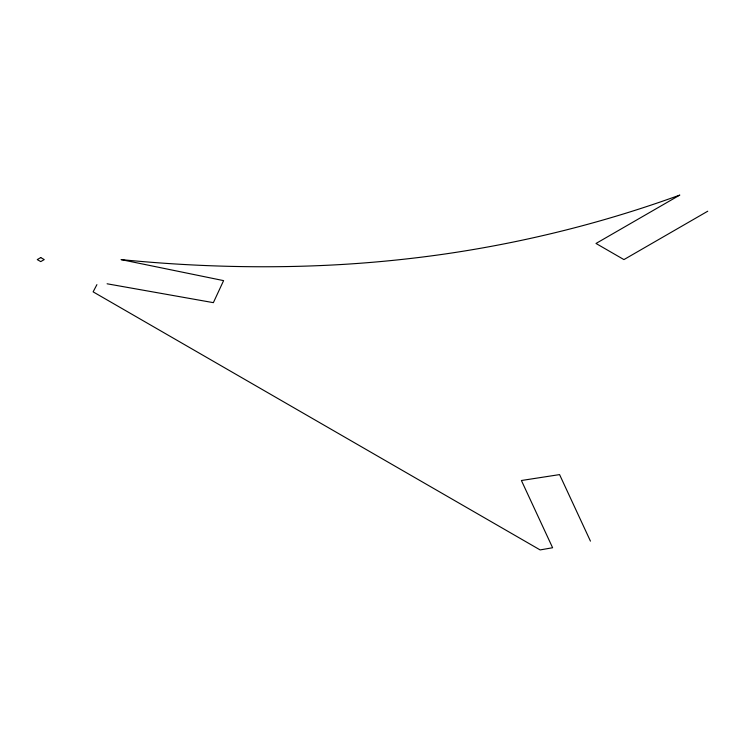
<?xml version="1.0" encoding="UTF-8"?>
<svg xmlns="http://www.w3.org/2000/svg" width="745" height="745" viewBox="0 0 745 745"><rect width="100%" height="100%" fill="white"/><g stroke="black" fill="none" stroke-linecap="round" stroke-linejoin="round"><path stroke-width="1.12" d="M96.906 284.637L93.125 291.854L540.125 549.922L552.613 547.743L521.407 480.506L559.57 474.602L590.45 541.131M707.75 211.208L623.938 259.595L596 243.466L679.812 195.078C603.897 222.662 525.141 242.311 445.221 253.961A740.791 427.686 0 0 1 339.981 264.596C267.027 268.777 193.775 266.794 121.062 259.595L223.593 280.623L213.368 302.656L107.094 283.789M40.742 257.574L37.25 259.595L40.742 261.607L44.234 259.595L40.742 257.574"/></g></svg>
